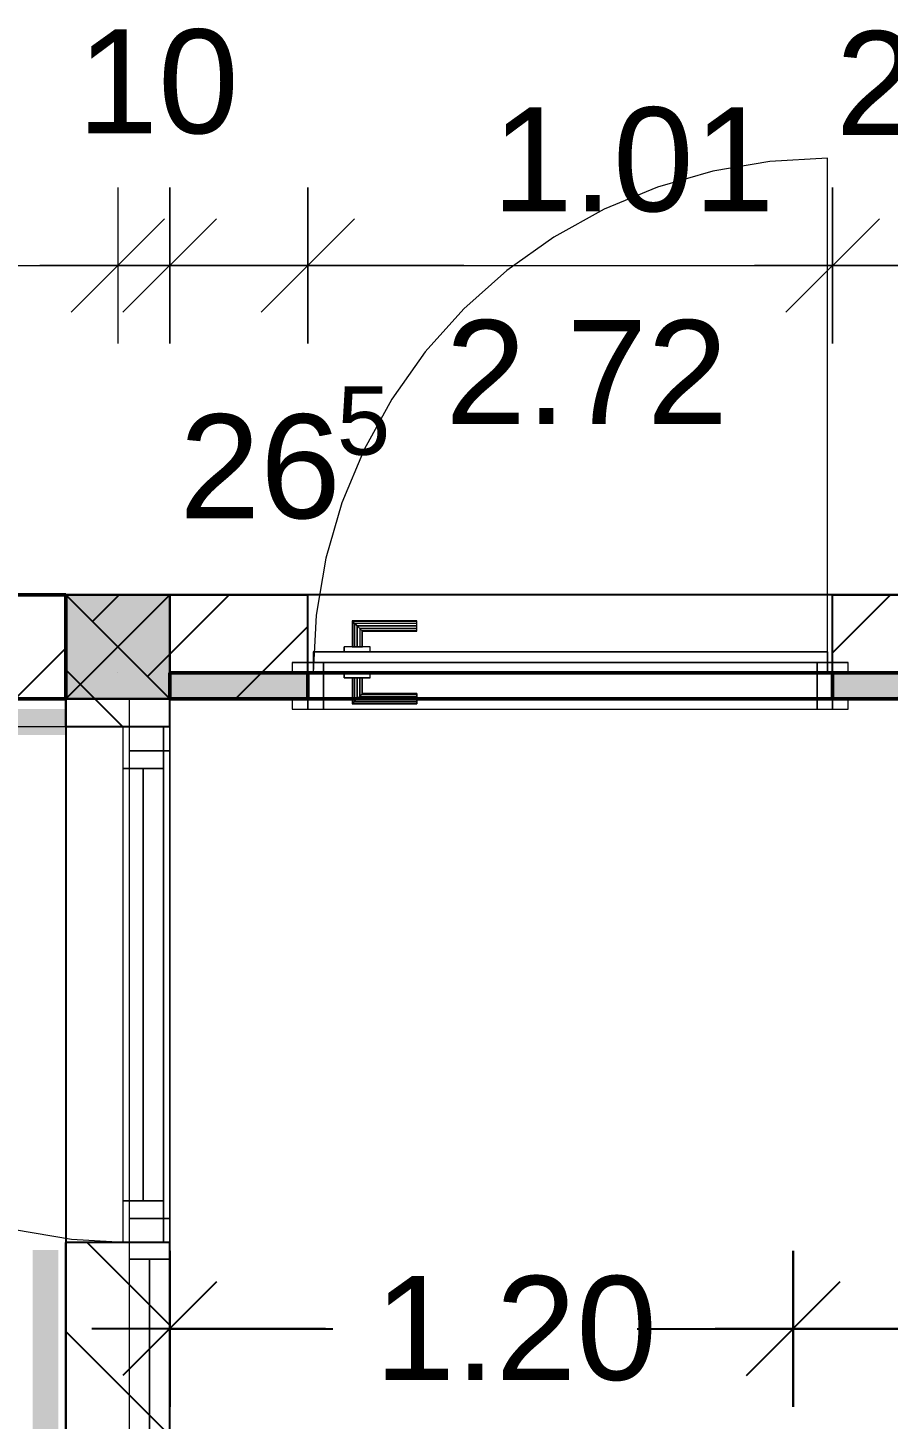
# Model space of a CAD drawing. Extents: x 0 to 756, y -25 to 420.
# Drawn here: x 210.8 to 243.9, y 239.8 to 293.4 of the extents above; entities that cross this region are included whole.
import ezdxf

# ---------------------------------------------------------------- set-up
doc = ezdxf.new("R2010")
doc.units = 0
doc.layers.get('0').update_dxf_attribs({"lineweight": 25})
doc.layers.get('DEFPOINTS').update_dxf_attribs({"lineweight": 25})
doc.layers.add('A_Geschossdecke', color=7, linetype='Continuous', lineweight=25, true_color=0x008080)
for name, color, linetype, lineweight in [('A_Innenwand', 7, 'Continuous', 25), ('A_Tuer', 7, 'Continuous', 25), ('FENSTER', 7, 'Continuous', 13), ('H_Heizung', 7, 'Continuous', 25), ('ST_TZE_HOLZ', 7, 'Continuous', 13), ('Standard', 7, 'Continuous', 25), ('T_R', 7, 'Continuous', 13), ('T_R_2D', 7, 'Continuous', 13), ('WAND_HOLZ_NICHT_TRAGEND', 7, 'Continuous', 13), ('WAND_HOLZ_TRAGEND', 7, 'Continuous', 13)]:
    doc.layers.add(name, color=color, linetype=linetype, lineweight=lineweight)
doc.styles.get("Standard").update_dxf_attribs({"font": 'arial.ttf'})

# ---------------------------------------------------------------- blocks, each defined once
blk = doc.blocks.new('Referenz-A0T78OQ1OY')
at = {"layer": 'DEFPOINTS', "color": 0, "linetype": 'Continuous', "lineweight": 18, "ltscale": 0.18}
for p, q in [((214.279, 284.203), (214.279, 284.203)), ((216.279, 284.203), (216.279, 284.203)), ((221.598, 284.203), (221.598, 284.203)), ((241.798, 284.203), (241.798, 284.203)), ((216.279, 271.533), (216.279, 271.533)), ((216.279, 271.533), (216.279, 271.533)), ((216.279, 271.533), (216.279, 271.533)), ((214.279, 268.533), (214.279, 268.533)), ((221.598, 268.533), (221.598, 268.533)), ((221.598, 268.533), (221.598, 268.533)), ((241.798, 268.533), (241.798, 268.533)), ((241.798, 268.533), (241.798, 268.533)), ((216.279, 267.533), (216.279, 267.533)), ((216.279, 267.533), (216.279, 267.533))]:
    blk.add_line(p, q, dxfattribs=at)
at = {"layer": 'DEFPOINTS', "color": 0, "linetype": 'Continuous', "lineweight": -2, "ltscale": 0.25}
for p, q in [((212.279, 267.533), (212.279, 267.533)), ((216.279, 243.29), (216.279, 243.29)), ((240.279, 243.29), (240.279, 243.29))]:
    blk.add_line(p, q, dxfattribs=at)
at = {"layer": 'FENSTER', "color": 0, "linetype": 'Continuous', "ltscale": 0.13}
for p, q in [((216.279, 267.533), (214.719, 267.533)), ((214.719, 267.533), (214.719, 265.533)), ((214.719, 267.533), (214.719, 265.533)), ((216.279, 267.533), (214.719, 267.533)), ((214.719, 267.533), (214.719, 267.533)), ((214.719, 267.533), (214.719, 265.533)), ((216.279, 267.533), (214.719, 267.533)), ((216.279, 265.533), (216.279, 267.533)), ((216.279, 265.533), (216.279, 267.533)), ((216.279, 267.533), (216.279, 267.533)), ((216.279, 267.533), (216.279, 265.533)), ((214.479, 266.453), (214.479, 264.853)), ((216.039, 266.453), (214.479, 266.453)), ((214.479, 266.453), (214.479, 266.453)), ((214.479, 266.453), (214.479, 264.853)), ((216.039, 266.453), (214.479, 266.453)), ((216.039, 264.853), (216.039, 266.453)), ((216.039, 266.453), (216.039, 266.453)), ((216.039, 266.453), (216.039, 264.853)), ((214.719, 265.533), (216.279, 265.533)), ((216.279, 265.533), (214.719, 265.533)), ((214.719, 265.533), (214.719, 247.533)), ((214.719, 265.533), (216.279, 265.533)), ((214.719, 265.533), (214.719, 265.533)), ((216.279, 265.533), (214.719, 265.533)), ((214.719, 265.533), (214.719, 233.425)), ((216.279, 265.533), (214.719, 265.533)), ((214.719, 265.533), (214.719, 265.533)), ((214.719, 265.533), (214.719, 233.425)), ((216.279, 265.533), (214.719, 265.533)), ((214.719, 265.533), (214.719, 233.425)), ((216.279, 265.533), (214.719, 265.533)), ((214.719, 265.533), (214.719, 265.533)), ((214.719, 265.533), (214.719, 233.425)), ((216.279, 265.533), (214.719, 265.533)), ((216.279, 247.533), (216.279, 265.533)), ((216.279, 265.533), (216.279, 265.533)), ((216.279, 233.425), (216.279, 265.533)), ((216.279, 265.533), (216.279, 265.533)), ((216.279, 265.533), (216.279, 233.425)), ((216.279, 233.425), (216.279, 265.533)), ((216.279, 265.533), (216.279, 265.533)), ((216.279, 265.533), (216.279, 233.425)), ((214.479, 264.853), (216.039, 264.853)), ((214.479, 264.853), (214.479, 264.853)), ((216.039, 264.853), (214.479, 264.853)), ((214.479, 264.853), (214.479, 248.213)), ((216.039, 264.853), (214.479, 264.853)), ((214.479, 264.853), (214.479, 264.853)), ((214.479, 264.853), (214.479, 248.213)), ((216.039, 264.853), (214.479, 264.853)), ((214.479, 264.853), (214.479, 248.213)), ((216.039, 264.853), (214.479, 264.853)), ((214.479, 264.853), (214.479, 264.853)), ((214.479, 264.853), (214.479, 248.213)), ((216.039, 264.853), (214.479, 264.853)), ((216.039, 264.853), (216.039, 264.853)), ((216.039, 248.213), (216.039, 264.853)), ((216.039, 264.853), (216.039, 264.853)), ((216.039, 264.853), (216.039, 248.213)), ((216.039, 248.213), (216.039, 264.853)), ((216.039, 264.853), (216.039, 264.853)), ((216.039, 264.853), (216.039, 248.213)), ((214.479, 248.213), (214.479, 246.613)), ((216.039, 248.213), (214.479, 248.213)), ((214.479, 248.213), (214.479, 248.213)), ((214.479, 248.213), (214.479, 246.613)), ((216.039, 248.213), (214.479, 248.213)), ((214.479, 248.213), (216.039, 248.213)), ((214.479, 248.213), (214.479, 248.213)), ((216.039, 248.213), (214.479, 248.213)), ((214.479, 248.213), (216.039, 248.213)), ((214.479, 248.213), (214.479, 248.213)), ((216.039, 248.213), (214.479, 248.213)), ((216.039, 246.613), (216.039, 248.213)), ((216.039, 248.213), (216.039, 248.213)), ((216.039, 248.213), (216.039, 246.613)), ((216.039, 248.213), (216.039, 248.213)), ((216.039, 248.213), (216.039, 248.213)), ((214.719, 247.533), (216.279, 247.533)), ((216.279, 247.533), (214.719, 247.533)), ((214.719, 247.533), (214.719, 245.973)), ((214.719, 247.533), (214.719, 245.973)), ((216.279, 247.533), (214.719, 247.533)), ((214.719, 247.533), (214.719, 247.533)), ((214.719, 247.533), (214.719, 245.973)), ((216.279, 247.533), (214.719, 247.533)), ((216.279, 245.973), (216.279, 247.533)), ((216.279, 245.973), (216.279, 247.533)), ((216.279, 247.533), (216.279, 247.533)), ((216.279, 247.533), (216.279, 245.973)), ((214.479, 246.613), (216.039, 246.613)), ((214.479, 246.613), (214.479, 246.613)), ((216.039, 246.613), (214.479, 246.613)), ((216.039, 246.613), (216.039, 246.613)), ((216.279, 245.973), (214.719, 245.973)), ((214.719, 245.973), (214.719, 233.425)), ((214.719, 245.973), (216.279, 245.973)), ((214.719, 245.973), (216.279, 245.973)), ((214.719, 245.973), (214.719, 245.973)), ((216.279, 245.973), (214.719, 245.973)), ((215.499, 233.425), (215.499, 245.973)), ((215.499, 245.973), (215.499, 245.973)), ((215.499, 245.973), (215.499, 233.425)), ((216.279, 233.425), (216.279, 245.973)), ((216.279, 245.973), (216.279, 245.973))]:
    blk.add_line(p, q, dxfattribs=at)
at = {"layer": 'FENSTER', "color": 0}
for p, q in [((215.259, 248.213), (215.259, 264.853)), ((215.259, 264.853), (215.259, 264.853)), ((215.259, 264.853), (215.259, 248.213)), ((215.259, 264.853), (215.259, 248.213)), ((215.259, 264.853), (215.259, 248.213)), ((215.259, 248.213), (215.259, 248.213))]:
    blk.add_line(p, q, dxfattribs=at)
at = {"layer": 'ST_TZE_HOLZ', "color": 0, "lineweight": -2}
for p, q in [((212.279, 271.533), (212.279, 267.533)), ((216.279, 271.533), (212.279, 271.533)), ((212.279, 271.533), (216.279, 271.533)), ((212.279, 267.533), (212.279, 271.533)), ((212.279, 271.533), (212.279, 271.533)), ((216.279, 267.533), (216.279, 271.533)), ((216.279, 271.533), (216.279, 267.533)), ((216.279, 271.533), (216.279, 271.533)), ((212.279, 267.533), (216.279, 267.533)), ((216.279, 267.533), (212.279, 267.533)), ((212.279, 267.533), (212.279, 267.533)), ((216.279, 267.533), (216.279, 267.533))]:
    blk.add_line(p, q, dxfattribs=at)
at = {"layer": 'ST_TZE_HOLZ', "color": 0, "lineweight": 18}
for points in [[(212.279, 267.533), (216.279, 267.533), (212.279, 271.533)], [(216.279, 267.533), (216.279, 271.533), (212.279, 271.533)]]:
    blk.add_solid(points, dxfattribs=at)
at = {"layer": 'Standard', "color": 0, "lineweight": 18}
for p, q in [((214.279, 287.203), (214.279, 281.203)), ((216.279, 281.203), (216.279, 287.203)), ((216.279, 287.203), (216.279, 281.203)), ((221.598, 281.203), (221.598, 287.203)), ((221.598, 287.203), (221.598, 281.203)), ((241.798, 281.203), (241.798, 287.203)), ((241.798, 287.203), (241.798, 281.203)), ((216.079, 286.003), (212.479, 282.403)), ((214.479, 282.403), (218.079, 286.003)), ((218.079, 286.003), (214.479, 282.403)), ((219.798, 282.403), (223.398, 286.003)), ((223.398, 286.003), (219.798, 282.403)), ((239.998, 282.403), (243.598, 286.003)), ((243.598, 286.003), (239.998, 282.403)), ((210.279, 284.203), (219.279, 284.203)), ((220.279, 284.203), (211.279, 284.203)), ((222.279, 284.203), (213.279, 284.203)), ((214.279, 284.203), (216.279, 284.203)), ((215.598, 284.203), (224.598, 284.203)), ((216.279, 284.203), (221.598, 284.203)), ((227.598, 284.203), (218.598, 284.203)), ((221.598, 284.203), (241.798, 284.203)), ((235.798, 284.203), (244.798, 284.203)), ((247.798, 284.203), (238.798, 284.203)), ((240.279, 284.203), (249.279, 284.203)), ((241.798, 284.203), (246.279, 284.203)), ((252.279, 284.203), (243.279, 284.203))]:
    blk.add_line(p, q, dxfattribs=at)
at = {"layer": 'Standard', "color": 0, "lineweight": -2}
for p, q in [((212.279, 271.533), (216.279, 267.533)), ((216.279, 271.533), (212.279, 267.533)), ((216.279, 267.533), (216.279, 271.533)), ((216.279, 246.29), (216.279, 240.29)), ((240.279, 240.29), (240.279, 246.29)), ((240.279, 246.29), (240.279, 240.29)), ((218.079, 245.09), (214.479, 241.49)), ((238.479, 241.49), (242.079, 245.09)), ((242.079, 245.09), (238.479, 241.49)), ((222.279, 243.29), (213.279, 243.29)), ((216.279, 243.29), (222.563, 243.29)), ((234.279, 243.29), (243.279, 243.29)), ((235.763, 243.29), (240.279, 243.29)), ((246.279, 243.29), (237.279, 243.29)), ((240.279, 243.29), (259.859, 243.29))]:
    blk.add_line(p, q, dxfattribs=at)
at = {"layer": 'T_R', "color": 0, "linetype": 'Continuous', "ltscale": 0.13}
for p, q in [((223.325, 270.506), (223.298, 270.533)), ((223.298, 270.533), (223.298, 269.533)), ((225.798, 270.533), (223.298, 270.533)), ((223.298, 270.533), (223.325, 270.506)), ((223.398, 270.433), (223.325, 270.506)), ((223.325, 270.506), (223.325, 269.533)), ((225.798, 270.506), (223.325, 270.506)), ((223.325, 270.506), (223.325, 269.533)), ((223.325, 270.506), (223.398, 270.433)), ((225.798, 270.506), (223.325, 270.506)), ((223.498, 270.333), (223.398, 270.433)), ((223.398, 270.433), (223.398, 269.533)), ((225.798, 270.433), (223.398, 270.433)), ((223.398, 270.433), (223.398, 269.533)), ((223.398, 270.433), (223.498, 270.333)), ((225.798, 270.433), (223.398, 270.433)), ((225.798, 270.506), (225.798, 270.533)), ((225.798, 270.506), (225.798, 270.533)), ((225.798, 270.433), (225.798, 270.506)), ((225.798, 270.433), (225.798, 270.506)), ((225.798, 270.333), (225.798, 270.433)), ((225.798, 270.333), (225.798, 270.433)), ((223.498, 269.533), (223.498, 270.333)), ((223.598, 270.233), (223.498, 270.333)), ((223.498, 270.333), (225.798, 270.333)), ((223.498, 270.333), (223.498, 269.533)), ((223.498, 270.333), (223.598, 270.233)), ((225.798, 270.333), (223.498, 270.333)), ((223.671, 270.16), (223.598, 270.233)), ((223.598, 270.233), (223.598, 269.533)), ((225.798, 270.233), (223.598, 270.233)), ((223.598, 270.233), (223.598, 269.533)), ((223.598, 270.233), (223.671, 270.16)), ((225.798, 270.233), (223.598, 270.233)), ((223.698, 270.133), (223.671, 270.16)), ((223.671, 270.16), (223.671, 269.533)), ((225.798, 270.16), (223.671, 270.16)), ((223.671, 270.16), (223.671, 269.533)), ((223.671, 270.16), (223.698, 270.133)), ((225.798, 270.16), (223.671, 270.16)), ((223.698, 269.533), (223.698, 270.133)), ((223.698, 270.133), (225.798, 270.133)), ((225.798, 270.233), (225.798, 270.333)), ((225.798, 270.233), (225.798, 270.333)), ((225.798, 270.16), (225.798, 270.233)), ((225.798, 270.16), (225.798, 270.233)), ((225.798, 270.133), (225.798, 270.16)), ((225.798, 270.133), (225.798, 270.16)), ((241.598, 269.333), (221.798, 269.333)), ((221.798, 269.333), (221.798, 268.533)), ((221.798, 269.333), (221.798, 269.333)), ((221.798, 269.333), (221.798, 268.533)), ((221.798, 269.333), (241.598, 269.333)), ((223.998, 269.533), (222.998, 269.533)), ((222.998, 269.533), (222.998, 269.333)), ((222.998, 269.533), (222.998, 269.533)), ((223.998, 269.533), (222.998, 269.533)), ((222.998, 269.333), (222.998, 269.533)), ((222.998, 269.333), (223.998, 269.333)), ((222.998, 269.333), (222.998, 269.333)), ((222.998, 269.333), (223.998, 269.333)), ((223.298, 269.533), (223.325, 269.533)), ((223.325, 269.533), (223.298, 269.533)), ((223.325, 269.533), (223.398, 269.533)), ((223.398, 269.533), (223.325, 269.533)), ((223.398, 269.533), (223.498, 269.533)), ((223.498, 269.533), (223.398, 269.533)), ((223.498, 269.533), (223.598, 269.533)), ((223.598, 269.533), (223.498, 269.533)), ((223.598, 269.533), (223.671, 269.533)), ((223.671, 269.533), (223.598, 269.533)), ((223.671, 269.533), (223.698, 269.533)), ((223.698, 269.533), (223.671, 269.533)), ((223.998, 269.333), (223.998, 269.533)), ((223.998, 269.533), (223.998, 269.533)), ((223.998, 269.333), (223.998, 269.533)), ((223.998, 269.333), (223.998, 269.333)), ((241.598, 268.533), (241.598, 269.333)), ((241.598, 269.333), (241.598, 268.533)), ((241.598, 269.333), (241.598, 269.333)), ((221.598, 268.933), (220.998, 268.933)), ((220.998, 268.933), (220.998, 268.533)), ((220.998, 268.933), (220.998, 268.933)), ((220.998, 268.933), (220.998, 268.533)), ((220.998, 268.933), (221.598, 268.933)), ((222.198, 268.933), (221.598, 268.933)), ((221.598, 268.933), (221.598, 267.133)), ((221.598, 268.933), (221.598, 268.933)), ((221.598, 268.933), (221.598, 267.133)), ((221.598, 268.933), (222.198, 268.933)), ((221.598, 268.533), (221.598, 268.933)), ((221.598, 268.933), (221.598, 268.533)), ((221.598, 268.933), (221.598, 268.933)), ((241.798, 268.933), (221.598, 268.933)), ((221.598, 268.933), (221.598, 268.533)), ((221.598, 268.933), (221.598, 268.933)), ((221.598, 268.933), (221.598, 268.533)), ((221.598, 268.933), (241.798, 268.933)), ((222.198, 267.133), (222.198, 268.933)), ((222.198, 268.933), (222.198, 267.133)), ((222.198, 268.933), (222.198, 268.933)), ((241.198, 268.933), (222.198, 268.933)), ((222.198, 268.933), (222.198, 267.133)), ((222.198, 268.933), (222.198, 268.933)), ((222.198, 268.933), (222.198, 267.133)), ((222.198, 268.933), (241.198, 268.933)), ((241.798, 268.933), (241.198, 268.933)), ((241.198, 268.933), (241.198, 267.133)), ((241.198, 268.933), (241.198, 268.933)), ((241.198, 268.933), (241.198, 267.133)), ((241.198, 268.933), (241.798, 268.933)), ((241.198, 267.133), (241.198, 268.933)), ((241.198, 268.933), (241.198, 267.133)), ((241.198, 268.933), (241.198, 268.933)), ((241.798, 267.133), (241.798, 268.933)), ((241.798, 268.933), (241.798, 267.133)), ((241.798, 268.933), (241.798, 268.933)), ((241.798, 268.933), (241.798, 268.533)), ((242.398, 268.933), (241.798, 268.933)), ((241.798, 268.533), (241.798, 268.933)), ((241.798, 268.933), (242.398, 268.933)), ((241.798, 268.933), (241.798, 268.933)), ((241.798, 268.533), (241.798, 268.933)), ((241.798, 268.933), (241.798, 268.533)), ((241.798, 268.933), (241.798, 268.933)), ((242.398, 268.533), (242.398, 268.933)), ((242.398, 268.533), (242.398, 268.933)), ((242.398, 268.933), (242.398, 268.933)), ((220.998, 268.533), (221.598, 268.533)), ((220.998, 268.533), (220.998, 268.533)), ((220.998, 268.533), (221.598, 268.533)), ((221.798, 268.533), (221.598, 268.533)), ((221.598, 268.533), (221.598, 268.533)), ((221.598, 268.533), (241.798, 268.533)), ((221.598, 268.533), (221.598, 268.533)), ((221.598, 268.533), (241.798, 268.533)), ((221.798, 268.533), (241.598, 268.533)), ((221.798, 268.533), (221.798, 268.533)), ((221.798, 268.533), (241.598, 268.533)), ((223.998, 268.533), (222.998, 268.533)), ((222.998, 268.533), (222.998, 268.333)), ((223.998, 268.533), (222.998, 268.533)), ((222.998, 268.533), (222.998, 268.533)), ((222.998, 268.333), (222.998, 268.533)), ((222.998, 268.333), (223.998, 268.333)), ((223.998, 268.333), (222.998, 268.333)), ((222.998, 268.333), (222.998, 268.333)), ((223.325, 268.333), (223.298, 268.333)), ((223.298, 268.333), (223.298, 267.333)), ((223.325, 268.333), (223.298, 268.333)), ((223.398, 268.333), (223.325, 268.333)), ((223.325, 268.333), (223.325, 267.36)), ((223.398, 268.333), (223.325, 268.333)), ((223.325, 268.333), (223.325, 267.36)), ((223.498, 268.333), (223.398, 268.333)), ((223.398, 268.333), (223.398, 267.433)), ((223.498, 268.333), (223.398, 268.333)), ((223.398, 268.333), (223.398, 267.433)), ((223.498, 267.533), (223.498, 268.333)), ((223.598, 268.333), (223.498, 268.333)), ((223.598, 268.333), (223.498, 268.333)), ((223.498, 268.333), (223.498, 267.533)), ((223.598, 267.633), (223.598, 268.333)), ((223.671, 268.333), (223.598, 268.333)), ((223.671, 268.333), (223.598, 268.333)), ((223.598, 268.333), (223.598, 267.633)), ((223.698, 268.333), (223.671, 268.333)), ((223.671, 268.333), (223.671, 267.706)), ((223.698, 268.333), (223.671, 268.333)), ((223.671, 268.333), (223.671, 267.706)), ((223.698, 267.733), (223.698, 268.333)), ((223.998, 268.333), (223.998, 268.533)), ((223.998, 268.533), (223.998, 268.533)), ((223.998, 268.333), (223.998, 268.533)), ((223.998, 268.333), (223.998, 268.333)), ((241.798, 268.533), (241.598, 268.533)), ((241.598, 268.533), (241.598, 268.533)), ((241.798, 268.533), (242.398, 268.533)), ((241.798, 268.533), (242.398, 268.533)), ((241.798, 268.533), (241.798, 268.533)), ((241.798, 268.533), (241.798, 268.533)), ((242.398, 268.533), (242.398, 268.533)), ((223.598, 267.633), (223.671, 267.706)), ((223.671, 267.706), (223.598, 267.633)), ((223.671, 267.706), (223.698, 267.733)), ((223.698, 267.733), (223.671, 267.706)), ((223.671, 267.706), (225.798, 267.706)), ((223.671, 267.706), (225.798, 267.706)), ((225.798, 267.733), (223.698, 267.733)), ((225.798, 267.706), (225.798, 267.733)), ((225.798, 267.733), (225.798, 267.706)), ((225.798, 267.633), (225.798, 267.706)), ((225.798, 267.706), (225.798, 267.633)), ((221.598, 267.533), (220.998, 267.533)), ((220.998, 267.533), (220.998, 267.133)), ((220.998, 267.533), (220.998, 267.533)), ((220.998, 267.533), (220.998, 267.133)), ((220.998, 267.533), (221.598, 267.533)), ((221.598, 267.133), (221.598, 267.533)), ((221.598, 267.533), (221.598, 267.133)), ((221.598, 267.533), (221.598, 267.533)), ((241.798, 267.533), (221.598, 267.533)), ((221.598, 267.533), (221.598, 267.133)), ((221.598, 267.533), (221.598, 267.533)), ((221.598, 267.533), (221.598, 267.133)), ((221.598, 267.533), (241.798, 267.533)), ((223.298, 267.333), (223.325, 267.36)), ((223.325, 267.36), (223.298, 267.333)), ((223.298, 267.333), (225.798, 267.333)), ((223.325, 267.36), (223.398, 267.433)), ((223.398, 267.433), (223.325, 267.36)), ((223.325, 267.36), (225.798, 267.36)), ((223.325, 267.36), (225.798, 267.36)), ((223.398, 267.433), (223.498, 267.533)), ((223.498, 267.533), (223.398, 267.433)), ((223.398, 267.433), (225.798, 267.433)), ((223.398, 267.433), (225.798, 267.433)), ((223.498, 267.533), (223.598, 267.633)), ((223.598, 267.633), (223.498, 267.533)), ((225.798, 267.533), (223.498, 267.533)), ((223.498, 267.533), (225.798, 267.533)), ((223.598, 267.633), (225.798, 267.633)), ((223.598, 267.633), (225.798, 267.633)), ((225.798, 267.533), (225.798, 267.633)), ((225.798, 267.633), (225.798, 267.533)), ((225.798, 267.433), (225.798, 267.533)), ((225.798, 267.533), (225.798, 267.433)), ((225.798, 267.36), (225.798, 267.433)), ((225.798, 267.433), (225.798, 267.36)), ((225.798, 267.333), (225.798, 267.36)), ((225.798, 267.36), (225.798, 267.333)), ((241.798, 267.533), (241.798, 267.133)), ((242.398, 267.533), (241.798, 267.533)), ((241.798, 267.133), (241.798, 267.533)), ((241.798, 267.533), (242.398, 267.533)), ((241.798, 267.533), (241.798, 267.533)), ((241.798, 267.133), (241.798, 267.533)), ((241.798, 267.533), (241.798, 267.133)), ((241.798, 267.533), (241.798, 267.533)), ((242.398, 267.133), (242.398, 267.533)), ((242.398, 267.133), (242.398, 267.533)), ((242.398, 267.533), (242.398, 267.533)), ((220.998, 267.133), (221.598, 267.133)), ((220.998, 267.133), (220.998, 267.133)), ((220.998, 267.133), (221.598, 267.133)), ((221.598, 267.133), (222.198, 267.133)), ((221.598, 267.133), (221.598, 267.133)), ((221.598, 267.133), (222.198, 267.133)), ((221.598, 267.133), (221.598, 267.133)), ((221.598, 267.133), (241.798, 267.133)), ((221.598, 267.133), (221.598, 267.133)), ((221.598, 267.133), (241.798, 267.133)), ((222.198, 267.133), (222.198, 267.133)), ((222.198, 267.133), (241.198, 267.133)), ((222.198, 267.133), (222.198, 267.133)), ((222.198, 267.133), (241.198, 267.133)), ((241.198, 267.133), (241.798, 267.133)), ((241.198, 267.133), (241.198, 267.133)), ((241.198, 267.133), (241.798, 267.133)), ((241.198, 267.133), (241.198, 267.133)), ((241.798, 267.133), (241.798, 267.133)), ((241.798, 267.133), (242.398, 267.133)), ((241.798, 267.133), (242.398, 267.133)), ((241.798, 267.133), (241.798, 267.133)), ((241.798, 267.133), (241.798, 267.133)), ((242.398, 267.133), (242.398, 267.133))]:
    blk.add_line(p, q, dxfattribs=at)
at = {"layer": 'T_R_2D', "color": 0, "linetype": 'Continuous', "ltscale": 0.13}
for p, q in [((239.381, 288.208), (237.192, 287.837)), ((241.598, 288.333), (239.381, 288.208)), ((241.598, 268.533), (241.598, 288.333)), ((237.192, 287.837), (235.058, 287.222)), ((235.058, 287.222), (233.007, 286.372)), ((233.007, 286.372), (231.063, 285.298)), ((231.063, 285.298), (229.253, 284.013)), ((229.253, 284.013), (227.597, 282.534)), ((227.597, 282.534), (226.117, 280.878)), ((226.117, 280.878), (224.833, 279.067)), ((224.833, 279.067), (223.759, 277.124)), ((223.759, 277.124), (222.909, 275.072)), ((222.909, 275.072), (222.294, 272.939)), ((222.294, 272.939), (221.922, 270.75)), ((221.922, 270.75), (221.798, 268.533)), ((214.719, 266.453), (194.879, 266.453)), ((210.304, 247.11), (212.498, 246.738)), ((212.498, 246.738), (214.719, 246.613))]:
    blk.add_line(p, q, dxfattribs=at)
at = {"layer": 'WAND_HOLZ_NICHT_TRAGEND', "color": 0, "lineweight": 50}
for p, q in [((212.279, 271.533), (121.279, 271.533)), ((121.279, 271.533), (212.279, 271.533)), ((212.279, 267.533), (212.279, 271.533)), ((212.279, 271.533), (212.279, 271.533)), ((212.279, 267.533), (212.279, 271.533)), ((121.279, 267.533), (212.279, 267.533)), ((212.279, 267.533), (121.279, 267.533)), ((212.279, 267.533), (212.279, 267.533))]:
    blk.add_line(p, q, dxfattribs=at)
at = {"layer": 'WAND_HOLZ_TRAGEND', "color": 0, "lineweight": 50}
for p, q in [((216.279, 268.533), (216.279, 267.533)), ((250.279, 268.533), (216.279, 268.533)), ((216.279, 268.533), (216.279, 268.533)), ((216.279, 268.533), (216.279, 267.533)), ((216.279, 268.533), (221.598, 268.533)), ((221.598, 268.533), (221.598, 267.533)), ((221.598, 268.533), (221.598, 268.533)), ((241.798, 268.533), (221.598, 268.533)), ((221.598, 267.533), (221.598, 268.533)), ((241.798, 268.533), (250.279, 268.533)), ((241.798, 267.533), (241.798, 268.533)), ((241.798, 268.533), (241.798, 268.533)), ((241.798, 267.533), (241.798, 268.533)), ((216.279, 267.533), (250.279, 267.533)), ((216.279, 267.533), (216.279, 267.533)), ((221.598, 267.533), (216.279, 267.533)), ((221.598, 267.533), (221.598, 267.533)), ((221.598, 267.533), (241.798, 267.533)), ((250.279, 267.533), (241.798, 267.533)), ((241.798, 267.533), (241.798, 267.533))]:
    blk.add_line(p, q, dxfattribs=at)
at = {"layer": 'WAND_HOLZ_TRAGEND', "color": 0, "linetype": 'Continuous', "ltscale": 0.13}
for p, q in [((214.719, 267.533), (214.719, 231.865)), ((216.279, 267.533), (214.719, 267.533)), ((216.279, 267.533), (214.719, 267.533)), ((214.719, 267.533), (214.719, 267.533)), ((214.719, 267.533), (214.719, 231.865)), ((216.279, 231.865), (216.279, 267.533)), ((216.279, 267.533), (216.279, 267.533)), ((216.279, 231.865), (216.279, 267.533))]:
    blk.add_line(p, q, dxfattribs=at)
at = {"layer": 'WAND_HOLZ_TRAGEND', "color": 0, "lineweight": 18}
for points in [[(216.279, 267.533), (221.598, 267.533), (216.279, 268.533)], [(221.598, 267.533), (221.598, 268.533), (216.279, 268.533)], [(241.798, 267.533), (250.279, 267.533), (241.798, 268.533)], [(250.279, 267.533), (250.279, 268.533), (241.798, 268.533)]]:
    blk.add_solid(points, dxfattribs=at)
at = {"layer": 'Standard', "color": 0, "lineweight": 18, "attachment_point": 1}
for s, insert, char_height in [('{\\fArial;10}', (212.723, 293.291), 4), ('{\\fArial;22}', (241.918, 293.224), 4), ('{\\fArial;1.01}', (228.683, 290.291), 4), ('{\\fArial;2.72}', (226.892, 282.105), 4), ('{\\fArial;5}', (222.714, 279.559), 2.64), ('{\\fArial;26}', (216.652, 278.479), 4)]:
    blk.add_mtext(s, dxfattribs=dict(at, insert=insert, char_height=char_height))
at = {"layer": 'Standard', "color": 0, "lineweight": -2, "insert": (224.163, 245.322), "char_height": 4, "attachment_point": 1}
blk.add_mtext('{\\fArial;1.20}', dxfattribs=at)
blk = doc.blocks.new('Wand-A0T78ORBOY', base_point=(121.279, 267.533))
at = {"color": 0, "linetype": 'ByBlock', "lineweight": -2, "ltscale": 0.25}
for p, q in [((121.279, 271.533), (212.279, 271.533)), ((121.279, 267.533), (212.279, 267.533))]:
    blk.add_line(p, q, dxfattribs=at)
at = {"color": 0, "lineweight": -2}
blk.add_line((210.329, 267.533), (212.279, 269.483), dxfattribs=at)
blk = doc.blocks.new('Geschossdecke-A0T78ORTOY', base_point=(115.279, 32.476))
at = {"color": 0, "linetype": 'ByBlock', "lineweight": -2, "ltscale": 0.25}
for p, q in [((296.279, 271.533), (212.279, 271.533)), ((212.279, 271.533), (212.279, 150.133))]:
    blk.add_line(p, q, dxfattribs=at)
blk = doc.blocks.new('Wand-A0T78OSLOY', base_point=(212.279, 150.133))
at = {"color": 0, "lineweight": -2}
for p, q in [((214.471, 266.453), (212.279, 268.644)), ((216.279, 243.431), (213.097, 246.613)), ((216.279, 239.188), (212.279, 243.188))]:
    blk.add_line(p, q, dxfattribs=at)
at = {"color": 0, "linetype": 'ByBlock', "lineweight": -2, "ltscale": 0.25}
for p, q in [((212.279, 266.453), (212.279, 267.533)), ((216.279, 266.453), (216.279, 267.533)), ((212.279, 150.133), (212.279, 246.613)), ((216.279, 154.133), (216.279, 246.613))]:
    blk.add_line(p, q, dxfattribs=at)
blk = doc.blocks.new('Tür-A0T78OSNOY', base_point=(212.279, 246.613))
at = {"color": 0, "linetype": 'ByBlock', "lineweight": -2, "ltscale": 0.25}
for p, q in [((216.279, 266.453), (212.279, 266.453)), ((216.279, 246.613), (212.279, 246.613))]:
    blk.add_line(p, q, dxfattribs=at)
blk = doc.blocks.new('Wand-A0T78OSPOY', base_point=(212.279, 267.533))
at = {"color": 0, "linetype": 'ByBlock', "lineweight": -2, "ltscale": 0.25}
for p, q in [((212.279, 271.533), (221.598, 271.533)), ((241.798, 271.533), (246.279, 271.533)), ((250.279, 271.533), (260.389, 271.533)), ((282.169, 271.533), (292.279, 271.533)), ((216.279, 267.533), (221.598, 267.533)), ((241.798, 267.533), (260.389, 267.533)), ((282.169, 267.533), (292.279, 267.533))]:
    blk.add_line(p, q, dxfattribs=at)
at = {"color": 0, "lineweight": -2}
for p, q in [((213.304, 270.508), (214.329, 271.533)), ((215.426, 268.387), (218.572, 271.533)), ((241.798, 269.303), (244.028, 271.533)), ((244.27, 267.533), (248.27, 271.533)), ((248.513, 267.533), (252.513, 271.533)), ((252.756, 267.533), (256.756, 271.533)), ((282.169, 271.491), (282.212, 271.533)), ((282.454, 267.533), (286.454, 271.533)), ((286.697, 267.533), (290.697, 271.533)), ((256.998, 267.533), (260.389, 270.924)), ((218.815, 267.533), (221.598, 270.316)), ((290.939, 267.533), (292.279, 268.873))]:
    blk.add_line(p, q, dxfattribs=at)
blk = doc.blocks.new('Tür-A0T78OSROY', base_point=(221.598, 267.533))
at = {"color": 0, "linetype": 'ByBlock', "lineweight": -2, "ltscale": 0.25}
for p, q in [((221.598, 267.533), (221.598, 271.533)), ((241.798, 267.533), (241.798, 271.533))]:
    blk.add_line(p, q, dxfattribs=at)
blk = doc.blocks.new('Polylinie-A0T78OZXOY', base_point=(210.996, 148.525))
at = {"color": 0, "linetype": 'ByBlock', "lineweight": -2, "ltscale": 0.25}
for points in [[(211.996, 149.525), (210.996, 149.525), (211.996, 246.326)], [(210.996, 149.525), (211.996, 246.326), (210.996, 246.326)]]:
    blk.add_solid(points, dxfattribs=at)

msp = doc.modelspace()

# ---------------------------------------------------------------- linework, layer by layer
at = {"layer": 'H_Heizung', "color": 1, "ltscale": 0.25, "true_color": 0xff0000}
for points in [[(125.071, 266.142), (212.279, 266.142), (125.071, 267.142)], [(212.279, 266.142), (125.071, 267.142), (212.279, 267.142)]]:
    msp.add_solid(points, dxfattribs=at)

# ---------------------------------------------------------------- block references
at = {"color": 8, "lineweight": 25, "ltscale": 0.25, "true_color": 0x808080}
msp.add_blockref('Referenz-A0T78OQ1OY', (0, 0), dxfattribs=at)
at = {"layer": 'A_Geschossdecke', "ltscale": 0.25}
msp.add_blockref('Geschossdecke-A0T78ORTOY', (115.279, 32.476), dxfattribs=at)
at = {"layer": 'A_Innenwand', "ltscale": 0.25}
for name, p in [('Wand-A0T78ORBOY', (121.279, 267.533)), ('Wand-A0T78OSPOY', (212.279, 267.533)), ('Wand-A0T78OSLOY', (212.279, 150.133))]:
    msp.add_blockref(name, p, dxfattribs=at)
at = {"layer": 'A_Tuer', "ltscale": 0.25}
for name, p in [('Tür-A0T78OSROY', (221.598, 267.533)), ('Tür-A0T78OSNOY', (212.279, 246.613))]:
    msp.add_blockref(name, p, dxfattribs=at)
at = {"layer": 'H_Heizung', "color": 1, "ltscale": 0.25, "true_color": 0xff0000}
msp.add_blockref('Polylinie-A0T78OZXOY', (210.996, 148.525), dxfattribs=at)

doc.saveas('drawing.dxf')
